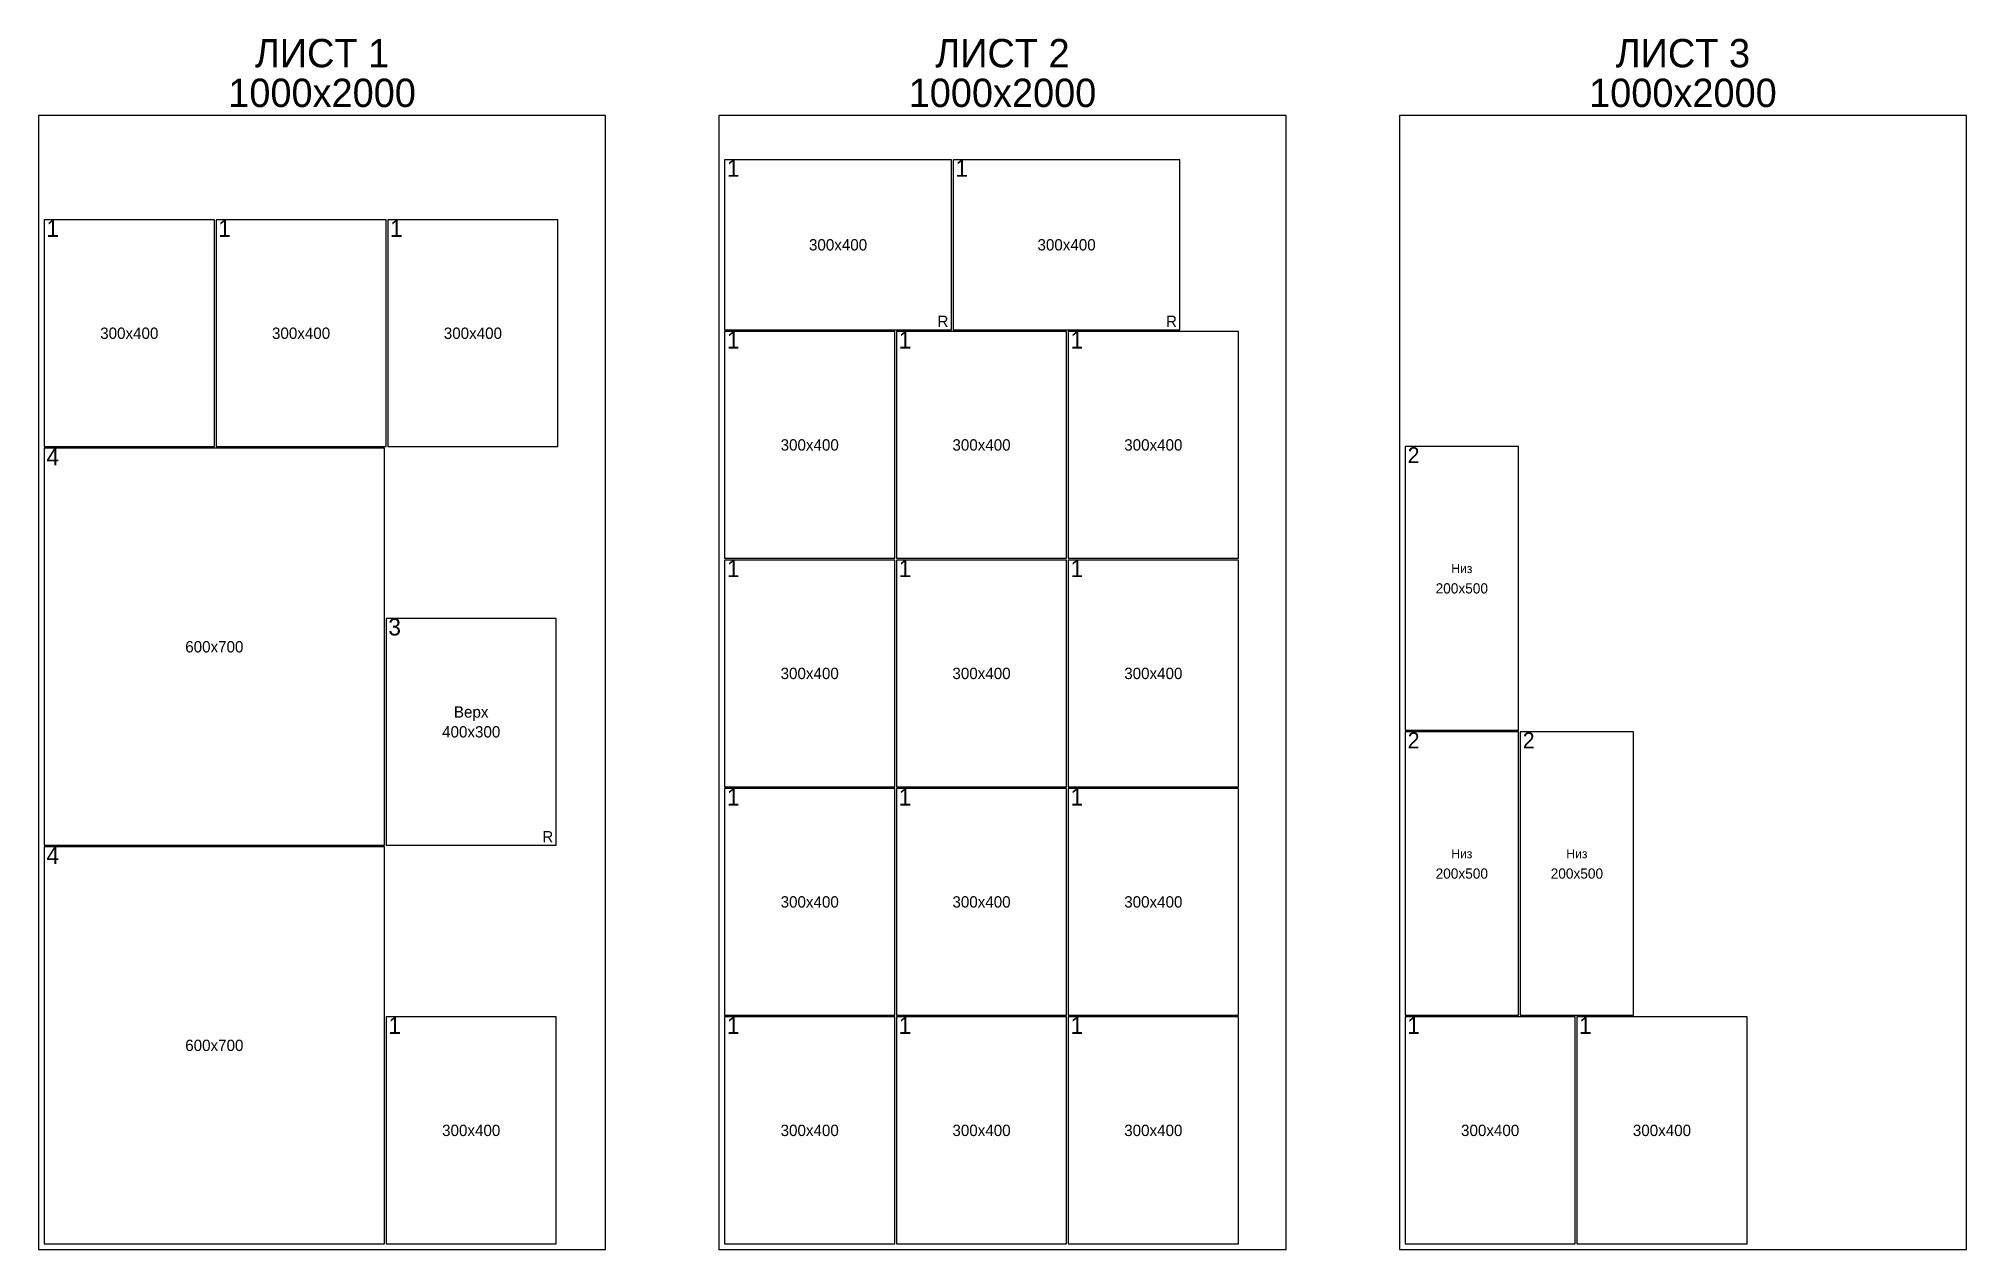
# Model space of a CAD drawing. Extents: x 0 to 3400, y 0 to 2136.
import ezdxf
from ezdxf.enums import TextEntityAlignment as Align

# ---------------------------------------------------------------- set-up
doc = ezdxf.new("R2010")
doc.units = 0
doc.layers.get('0').update_dxf_attribs({"linetype": 'CONTINUOUS'})
for name, color, linetype in [('NAMES', 3, 'CONTINUOUS'), ('NUMBERS', 1, 'CONTINUOUS'), ('ROTATION', 2, 'CONTINUOUS'), ('SIZES', 6, 'CONTINUOUS'), ('TEXT', 5, 'CONTINUOUS')]:
    doc.layers.add(name, color=color, linetype=linetype)

msp = doc.modelspace()

# ---------------------------------------------------------------- linework, layer by layer
for points in [[(0, 0), (1000, 0), (1000, 2000), (0, 2000), (0, 0)], [(1200, 0), (2200, 0), (2200, 2000), (1200, 2000), (1200, 0)], [(2400, 0), (3400, 0), (3400, 2000), (2400, 2000), (2400, 0)], [(1210, 1622), (1610, 1622), (1610, 1922), (1210, 1922), (1210, 1622)], [(1613, 1622), (2013, 1622), (2013, 1922), (1613, 1922), (1613, 1622)], [(10, 1416), (310, 1416), (310, 1816), (10, 1816), (10, 1416)], [(313, 1416), (613, 1416), (613, 1816), (313, 1816), (313, 1416)], [(616, 1416), (916, 1416), (916, 1816), (616, 1816), (616, 1416)], [(1210, 1219), (1510, 1219), (1510, 1619), (1210, 1619), (1210, 1219)], [(1513, 1219), (1813, 1219), (1813, 1619), (1513, 1619), (1513, 1219)], [(1816, 1219), (2116, 1219), (2116, 1619), (1816, 1619), (1816, 1219)], [(10, 713), (610, 713), (610, 1413), (10, 1413), (10, 713)], [(2410, 916), (2610, 916), (2610, 1416), (2410, 1416), (2410, 916)], [(1210, 816), (1510, 816), (1510, 1216), (1210, 1216), (1210, 816)], [(1513, 816), (1813, 816), (1813, 1216), (1513, 1216), (1513, 816)], [(1816, 816), (2116, 816), (2116, 1216), (1816, 1216), (1816, 816)], [(613, 713), (913, 713), (913, 1113), (613, 1113), (613, 713)], [(2410, 413), (2610, 413), (2610, 913), (2410, 913), (2410, 413)], [(2613, 413), (2813, 413), (2813, 913), (2613, 913), (2613, 413)], [(1210, 413), (1510, 413), (1510, 813), (1210, 813), (1210, 413)], [(1513, 413), (1813, 413), (1813, 813), (1513, 813), (1513, 413)], [(1816, 413), (2116, 413), (2116, 813), (1816, 813), (1816, 413)], [(10, 10), (610, 10), (610, 710), (10, 710), (10, 10)], [(613, 10), (913, 10), (913, 410), (613, 410), (613, 10)], [(1210, 10), (1510, 10), (1510, 410), (1210, 410), (1210, 10)], [(1513, 10), (1813, 10), (1813, 410), (1513, 410), (1513, 10)], [(1816, 10), (2116, 10), (2116, 410), (1816, 410), (1816, 10)], [(2410, 10), (2710, 10), (2710, 410), (2410, 410), (2410, 10)], [(2713, 10), (3013, 10), (3013, 410), (2713, 410), (2713, 10)]]:
    msp.add_lwpolyline(points, close=True)

# ---------------------------------------------------------------- texts
at = {"layer": 'NAMES', "color": 3}
for s, height, p in [('Низ', 16, (2510, 1201)), ('Верх', 20, (763, 948)), ('Низ', 16, (2510, 698)), ('Низ', 16, (2713, 698))]:
    msp.add_text(s, height=height, dxfattribs=at).set_placement(p, align=Align.MIDDLE_CENTER)
at = {"layer": 'NUMBERS', "color": 1}
for s, height, p in [('1', 30, (1225, 1907)), ('1', 30, (1628, 1907)), ('1', 30, (25, 1801)), ('1', 30, (328, 1801)), ('1', 30, (631, 1801)), ('1', 30, (1225, 1604)), ('1', 30, (1528, 1604)), ('1', 30, (1831, 1604)), ('4', 30, (25, 1398)), ('2', 28, (2425, 1401)), ('1', 30, (1225, 1201)), ('1', 30, (1528, 1201)), ('1', 30, (1831, 1201)), ('3', 30, (628, 1098)), ('2', 28, (2425, 898)), ('2', 28, (2628, 898)), ('1', 30, (1225, 798)), ('1', 30, (1528, 798)), ('1', 30, (1831, 798)), ('4', 30, (25, 695)), ('1', 30, (628, 395)), ('1', 30, (1225, 395)), ('1', 30, (1528, 395)), ('1', 30, (1831, 395)), ('1', 30, (2425, 395)), ('1', 30, (2728, 395))]:
    msp.add_text(s, height=height, dxfattribs=at).set_placement(p, align=Align.MIDDLE_CENTER)
at = {"layer": 'ROTATION', "color": 2}
for p in [(1595, 1637), (1998, 1637), (898, 728)]:
    msp.add_text('R', height=20, dxfattribs=at).set_placement(p, align=Align.MIDDLE_CENTER)
at = {"layer": 'SIZES', "color": 6}
for s, height, p in [('300x400', 20, (1410, 1772)), ('300x400', 20, (1813, 1772)), ('300x400', 20, (160, 1616)), ('300x400', 20, (463, 1616)), ('300x400', 20, (766, 1616)), ('300x400', 20, (1360, 1419)), ('300x400', 20, (1663, 1419)), ('300x400', 20, (1966, 1419)), ('200x500', 18, (2510, 1166)), ('600x700', 20, (310, 1063)), ('300x400', 20, (1360, 1016)), ('300x400', 20, (1663, 1016)), ('300x400', 20, (1966, 1016)), ('400x300', 20, (763, 913)), ('200x500', 18, (2510, 663)), ('200x500', 18, (2713, 663)), ('300x400', 20, (1360, 613)), ('300x400', 20, (1663, 613)), ('300x400', 20, (1966, 613)), ('600x700', 20, (310, 360)), ('300x400', 20, (763, 210)), ('300x400', 20, (1360, 210)), ('300x400', 20, (1663, 210)), ('300x400', 20, (1966, 210)), ('300x400', 20, (2560, 210)), ('300x400', 20, (2863, 210))]:
    msp.add_text(s, height=height, dxfattribs=at).set_placement(p, align=Align.MIDDLE_CENTER)
at = {"layer": 'TEXT', "color": 5}
for s, p in [('ЛИСТ 1', (500, 2110)), ('ЛИСТ 2', (1700, 2110)), ('ЛИСТ 3', (2900, 2110)), ('1000x2000', (500, 2040)), ('1000x2000', (1700, 2040)), ('1000x2000', (2900, 2040))]:
    msp.add_text(s, height=50, dxfattribs=at).set_placement(p, align=Align.MIDDLE_CENTER)

doc.saveas('drawing.dxf')
